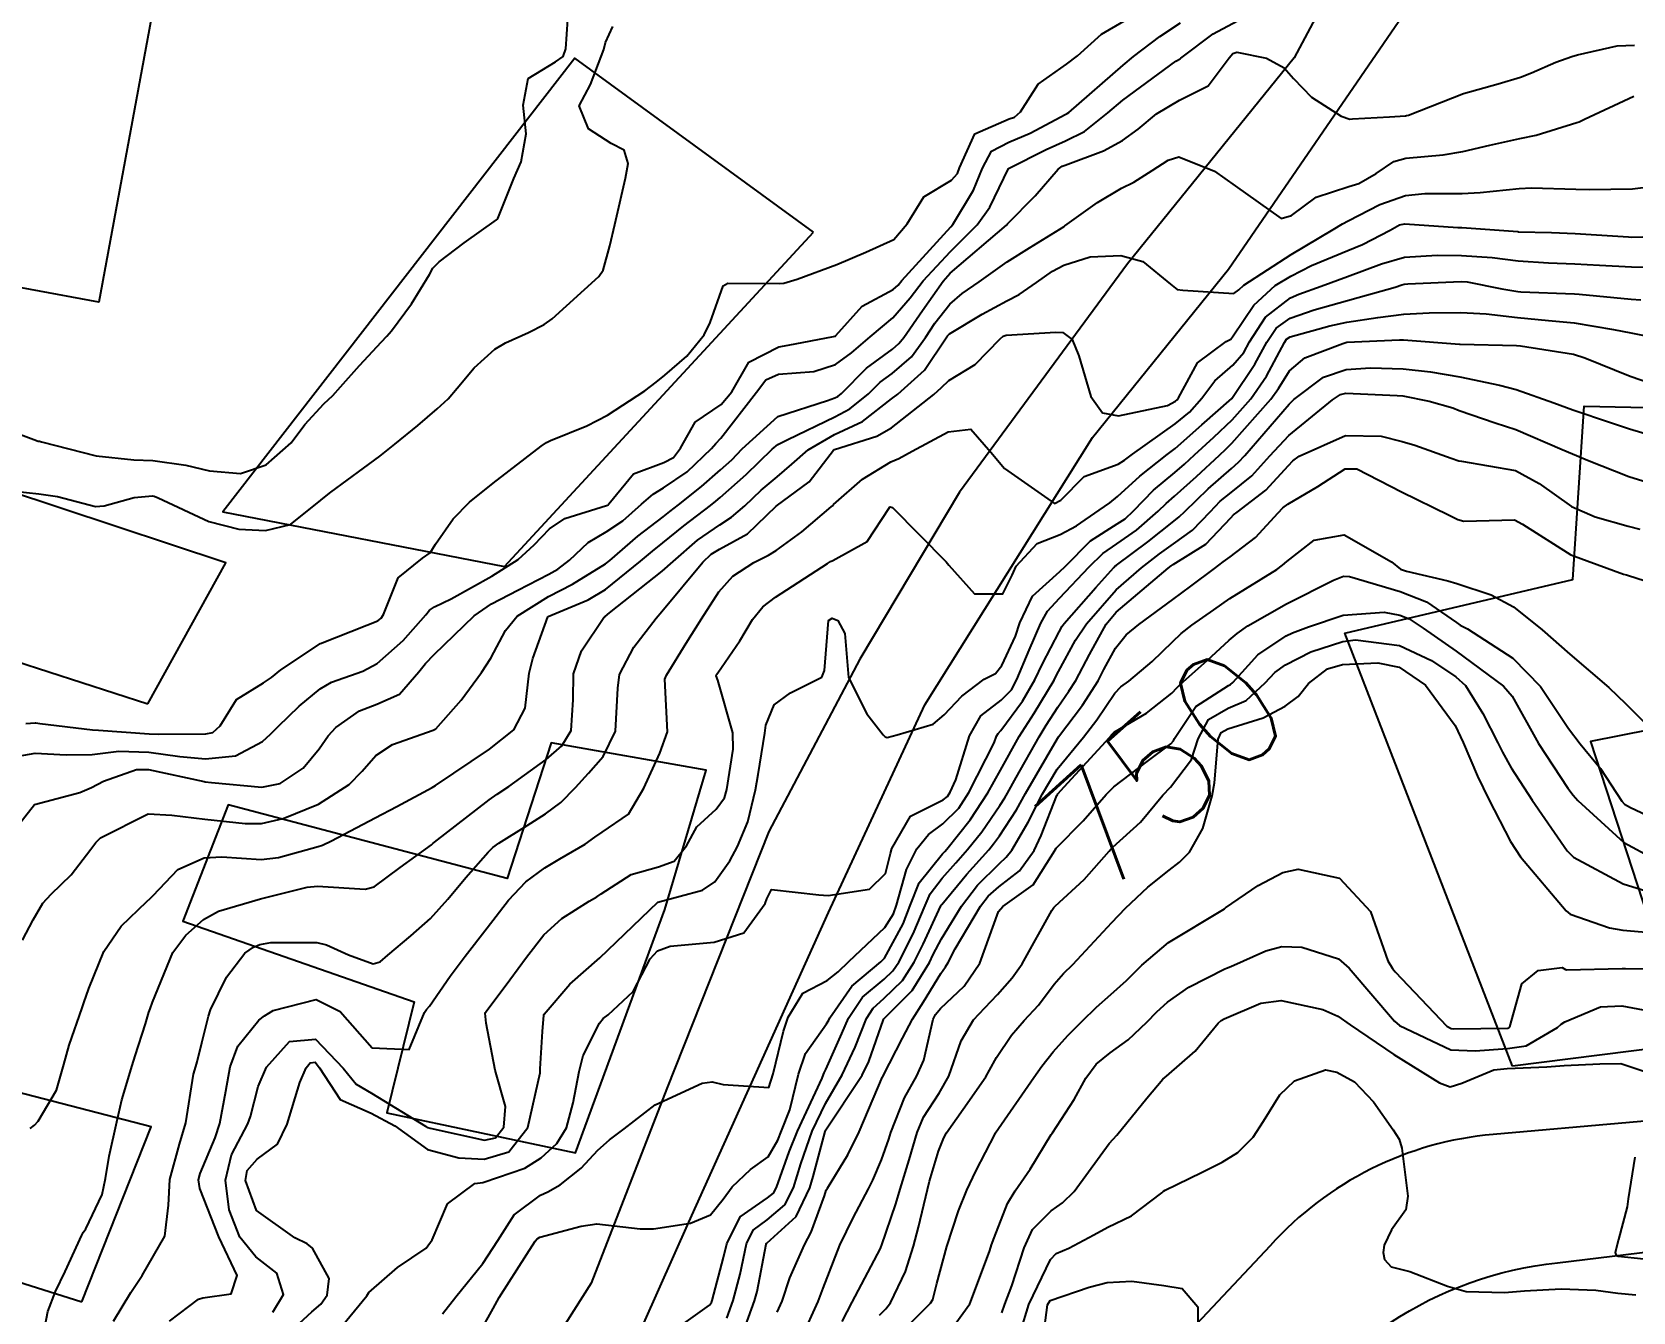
# Model space of a CAD drawing. Header units: metres. Extents: x 318500 to 325275, y 7408834 to 7428799.
# Drawn here: x 323557.2 to 323613.6, y 7419554.6 to 7419599.6 of the extents above; entities that cross this region are included whole.
import ezdxf
from ezdxf.enums import TextEntityAlignment as Align

# ---------------------------------------------------------------- set-up
doc = ezdxf.new("R2010")
doc.units = ezdxf.units.M
doc.header["$MEASUREMENT"] = 0
for name, color, linetype in [('Cotas', 45, 'Continuous'), ('Curvas de Nivel 1m', 11, 'Continuous'), ('Curvas de Nivel 5m', 15, 'Continuous'), ('Edificações', 30, 'Continuous'), ('Vias Primárias', 230, 'Continuous'), ('Vias Secundárias', 230, 'Continuous')]:
    doc.layers.add(name, color=color, linetype=linetype)
doc.styles.add('Style-STANDARD', font='STANDARD.shx')

msp = doc.modelspace()

# ---------------------------------------------------------------- linework, layer by layer
at = {"layer": 'Curvas de Nivel 1m', "flags": 128}
for points, elevation in [([(323555.51, 7419585.963), (323557.306, 7419585.293), (323557.451, 7419585.242), (323557.499, 7419585.235), (323557.573, 7419585.216), (323559.495, 7419584.725), (323560.824, 7419584.58), (323561.493, 7419584.56), (323562.661, 7419584.392), (323563.49, 7419584.186), (323564.587, 7419584.101), (323565.492, 7419584.398), (323566.375, 7419585.177), (323566.856, 7419585.824), (323567.521, 7419586.547), (323567.833, 7419586.848), (323568.109, 7419587.151), (323568.776, 7419587.907), (323569.554, 7419588.737), (323569.746, 7419588.939), (323569.91, 7419589.127), (323570.612, 7419590.077), (323571.239, 7419591.113), (323571.365, 7419591.33), (323571.587, 7419591.559), (323572.468, 7419592.226), (323573.609, 7419593.031), (323573.635, 7419593.055), (323573.654, 7419593.08), (323574.221, 7419594.485), (323574.472, 7419595.072), (323574.653, 7419596.067), (323574.548, 7419597.071), (323574.726, 7419598.018), (323575.683, 7419598.605), (323575.959, 7419598.782), (323576.052, 7419599.055), (323576.156, 7419600.61)], 731), ([(323555.735, 7419583.569), (323557.481, 7419583.384), (323558.141, 7419583.283), (323559.475, 7419582.934), (323559.778, 7419582.963), (323560.836, 7419583.25), (323561.481, 7419583.311), (323561.545, 7419583.304), (323561.689, 7419583.237), (323563.468, 7419582.412), (323564.526, 7419582.137), (323565.463, 7419582.085), (323566.347, 7419582.297), (323567.419, 7419583.161), (323567.481, 7419583.217), (323567.762, 7419583.435), (323569.496, 7419584.712), (323569.733, 7419584.892), (323570.023, 7419585.125), (323570.836, 7419585.791), (323571.519, 7419586.37), (323571.898, 7419586.73), (323572.215, 7419587.1), (323572.818, 7419587.814), (323573.551, 7419588.476), (323573.927, 7419588.702), (323574.736, 7419589.068), (323575.282, 7419589.343), (323575.565, 7419589.542), (323577.215, 7419591.035), (323577.36, 7419591.257), (323577.596, 7419592.118), (323577.772, 7419592.864), (323577.807, 7419593.027), (323578.15, 7419594.505), (323578.24, 7419595.021), (323578.106, 7419595.485), (323577.647, 7419595.722), (323576.848, 7419596.238), (323576.512, 7419597.047), (323576.916, 7419597.797), (323577.392, 7419599.034), (323577.442, 7419599.285), (323577.702, 7419599.846)], 732), ([(323556.553, 7419574.101), (323557.354, 7419574.248), (323558.446, 7419574.186), (323559.354, 7419574.198), (323560.299, 7419574.312), (323561.356, 7419574.279), (323562.447, 7419574.131), (323563.353, 7419574.048), (323564.407, 7419574.147), (323565.362, 7419574.657), (323565.642, 7419574.91), (323565.908, 7419575.182), (323566.652, 7419575.9), (323567.39, 7419576.516), (323567.797, 7419576.751), (323568.899, 7419577.138), (323569.403, 7419577.401), (323570.318, 7419578.214), (323571.11, 7419579.113), (323571.249, 7419579.286), (323571.424, 7419579.402), (323572.009, 7419579.682), (323573.444, 7419580.478), (323574.363, 7419581.066), (323574.93, 7419581.586), (323575.467, 7419582.151), (323576.009, 7419582.507), (323577.479, 7419582.965), (323577.523, 7419582.986), (323577.559, 7419583.029), (323578.426, 7419584.086), (323579.502, 7419584.486), (323579.842, 7419584.658), (323580.093, 7419584.994), (323580.607, 7419585.901), (323581.525, 7419586.524), (323581.901, 7419586.974), (323582.495, 7419588.017), (323583.554, 7419588.557), (323583.884, 7419588.616), (323585.481, 7419588.921), (323585.544, 7419588.937), (323585.561, 7419588.959), (323586.493, 7419589.994), (323587.585, 7419590.578), (323587.755, 7419590.73), (323587.889, 7419590.896), (323589.609, 7419592.781), (323589.683, 7419592.869), (323590.406, 7419594.081), (323590.725, 7419594.854), (323591.048, 7419595.45), (323591.654, 7419595.775), (323592.408, 7419596.084), (323593.669, 7419596.75), (323593.712, 7419596.777), (323593.77, 7419596.819), (323595.687, 7419598.482), (323596.049, 7419598.785), (323596.978, 7419599.493), (323597.708, 7419599.974)], 734), ([(323557.023, 7419575.295), (323557.347, 7419575.314), (323557.37, 7419575.311), (323557.514, 7419575.289), (323559.367, 7419575.066), (323559.581, 7419575.053), (323561.365, 7419574.932), (323561.685, 7419574.915), (323563.366, 7419574.924), (323563.605, 7419574.969), (323563.865, 7419575.205), (323564.443, 7419576.14), (323565.393, 7419576.726), (323565.676, 7419576.905), (323566.009, 7419577.181), (323567.409, 7419578.104), (323569.036, 7419578.755), (323569.418, 7419578.907), (323569.543, 7419579.004), (323569.619, 7419579.128), (323570.144, 7419580.418), (323570.992, 7419581.115), (323571.264, 7419581.301), (323571.457, 7419581.608), (323572.075, 7419582.497), (323572.648, 7419583.092), (323573.487, 7419583.759), (323575.18, 7419585.055), (323575.37, 7419585.184), (323575.503, 7419585.255), (323576.784, 7419585.771), (323577.521, 7419586.148), (323578.828, 7419587.011), (323579.225, 7419587.314), (323579.538, 7419587.56), (323580.315, 7419588.226), (323580.919, 7419588.986), (323581.129, 7419589.42), (323581.586, 7419590.713), (323581.758, 7419590.807), (323583.588, 7419590.787), (323583.73, 7419590.806), (323584.203, 7419590.941), (323585.595, 7419591.46), (323586.619, 7419591.89), (323587.604, 7419592.338), (323588.07, 7419592.893), (323588.661, 7419593.848), (323589.633, 7419594.434), (323589.843, 7419594.661), (323589.914, 7419594.866), (323590.457, 7419596.06), (323591.666, 7419596.59), (323591.853, 7419596.652), (323592.069, 7419596.836), (323592.694, 7419597.815), (323593.687, 7419598.519), (323594.08, 7419598.814), (323594.926, 7419599.577), (323595.709, 7419600.028)], 733), ([(323556.903, 7419567.658), (323557.276, 7419568.378), (323557.615, 7419568.957), (323557.918, 7419569.284), (323558.616, 7419569.961), (323559.314, 7419570.858), (323559.485, 7419571.1), (323559.651, 7419571.265), (323561.329, 7419572.103), (323562.166, 7419572.065), (323563.327, 7419571.924), (323564.75, 7419571.771), (323565.326, 7419571.763), (323566.088, 7419571.939), (323567.333, 7419572.447), (323568.417, 7419573.144), (323568.874, 7419573.61), (323569.356, 7419574.168), (323569.937, 7419574.549), (323571.369, 7419575.05), (323571.472, 7419575.108), (323572.364, 7419576.117), (323573.08, 7419577.085), (323573.408, 7419577.587), (323573.926, 7419578.569), (323574.337, 7419579.066), (323575.437, 7419579.768), (323576.283, 7419580.201), (323577.449, 7419580.913), (323577.596, 7419581.028), (323578.59, 7419581.887), (323579.474, 7419582.573), (323579.715, 7419582.757), (323580.017, 7419582.992), (323580.827, 7419583.643), (323581.499, 7419584.222), (323581.897, 7419584.581), (323582.266, 7419584.969), (323583.522, 7419586.106), (323585.272, 7419586.668), (323585.528, 7419586.758), (323585.633, 7419586.815), (323585.757, 7419586.918), (323586.645, 7419587.808), (323587.554, 7419588.483), (323587.78, 7419588.673), (323587.954, 7419588.894), (323588.614, 7419589.845), (323589.34, 7419590.874), (323589.593, 7419591.149), (323591.574, 7419592.841), (323591.591, 7419592.859), (323591.611, 7419592.889), (323592.58, 7419593.876), (323593.397, 7419594.822), (323593.538, 7419594.925), (323593.642, 7419594.964), (323594.991, 7419595.459), (323595.656, 7419595.829), (323596.216, 7419596.227), (323596.856, 7419596.772), (323597.675, 7419597.25), (323598.68, 7419597.75), (323599.418, 7419598.743), (323599.546, 7419598.888), (323599.693, 7419598.935), (323600.735, 7419598.724), (323601.359, 7419598.387), (323601.683, 7419598.007), (323602.326, 7419597.35), (323603.363, 7419596.685), (323603.669, 7419596.585), (323603.762, 7419596.586), (323605.07, 7419596.666), (323605.633, 7419596.698), (323605.67, 7419596.706), (323605.738, 7419596.726), (323607.679, 7419597.482), (323608.893, 7419597.823), (323609.685, 7419598.06), (323610.072, 7419598.21), (323610.931, 7419598.588), (323611.49, 7419598.785), (323611.694, 7419598.842), (323613.095, 7419599.163), (323613.7, 7419599.192)], 736), ([(323557.177, 7419561.022), (323557.331, 7419561.136), (323557.46, 7419561.287), (323558.099, 7419562.378), (323558.359, 7419563.279), (323558.544, 7419563.953), (323559.004, 7419565.272), (323559.069, 7419565.445), (323559.247, 7419565.958), (323559.772, 7419567.262), (323560.375, 7419568.152), (323561.287, 7419569.016), (323561.405, 7419569.122), (323561.503, 7419569.237), (323562.378, 7419570.149), (323563.31, 7419570.554), (323563.923, 7419570.592), (323565.31, 7419570.5), (323565.922, 7419570.57), (323567.317, 7419570.957), (323567.472, 7419571.004), (323567.793, 7419571.153), (323569.328, 7419571.966), (323570.092, 7419572.363), (323571.339, 7419573.041), (323571.45, 7419573.108), (323573.363, 7419574.39), (323574.214, 7419575.067), (323574.612, 7419575.831), (323574.75, 7419577.06), (323574.88, 7419577.586), (323575.414, 7419579.05), (323575.43, 7419579.063), (323576.83, 7419579.642), (323577.44, 7419580.01), (323578.673, 7419581.012), (323579.097, 7419581.364), (323579.46, 7419581.658), (323580.208, 7419582.25), (323581.15, 7419582.975), (323581.334, 7419583.121), (323581.484, 7419583.247), (323582.405, 7419584.057), (323583.315, 7419584.953), (323583.512, 7419585.119), (323583.868, 7419585.299), (323585.522, 7419586.094), (323586.059, 7419586.38), (323586.708, 7419586.908), (323587.126, 7419587.314), (323587.541, 7419587.624), (323588.23, 7419588.21), (323588.721, 7419588.883), (323589.05, 7419589.395), (323589.578, 7419590.059), (323590.013, 7419590.435), (323590.608, 7419590.855), (323591.597, 7419591.553), (323592.382, 7419592.052), (323593.61, 7419592.804), (323593.633, 7419592.82), (323594.777, 7419593.648), (323595.63, 7419594.148), (323596.058, 7419594.36), (323596.708, 7419594.774), (323597.273, 7419595.138), (323597.647, 7419595.247), (323598.902, 7419594.747), (323599.632, 7419594.229), (323601.25, 7419593.081), (323601.617, 7419593.187), (323602.489, 7419593.835), (323603.633, 7419594.205), (323603.993, 7419594.319), (323604.596, 7419594.67), (323605.217, 7419595.094), (323605.648, 7419595.211), (323606.964, 7419595.327), (323607.652, 7419595.44), (323608.609, 7419595.662), (323609.659, 7419595.894), (323610.238, 7419596.017), (323611.668, 7419596.458), (323611.757, 7419596.49), (323611.936, 7419596.576), (323613.678, 7419597.387)], 737), ([(323557.552, 7419553.285), (323557.798, 7419554.578), (323558.062, 7419555.28), (323558.413, 7419555.981), (323558.995, 7419557.271), (323559.046, 7419557.356), (323559.133, 7419557.491), (323559.71, 7419558.703), (323559.834, 7419559.26), (323559.957, 7419560.048), (323560.226, 7419561.254), (323560.408, 7419562.036), (323560.763, 7419563.247), (323560.877, 7419563.583), (323561.232, 7419564.711), (323561.36, 7419565.117), (323561.397, 7419565.238), (323561.481, 7419565.475), (323562.198, 7419567.226), (323562.653, 7419567.836), (323563.278, 7419568.388), (323563.806, 7419568.681), (323565.289, 7419569.118), (323565.574, 7419569.186), (323566.936, 7419569.525), (323567.296, 7419569.556), (323568.976, 7419569.453), (323569.296, 7419569.534), (323570.207, 7419570.221), (323571.319, 7419571.014), (323571.367, 7419571.061), (323571.419, 7419571.109), (323573.343, 7419572.596), (323573.623, 7419572.798), (323574.037, 7419573.07), (323575.36, 7419574.018), (323575.909, 7419574.5), (323576.238, 7419575.041), (323576.308, 7419576.119), (323576.322, 7419577.041), (323576.601, 7419577.849), (323577.383, 7419579.03), (323577.412, 7419579.048), (323577.43, 7419579.062), (323577.589, 7419579.185), (323579.447, 7419580.657), (323579.824, 7419580.994), (323580.691, 7419581.752), (323581.47, 7419582.288), (323581.884, 7419582.556), (323582.353, 7419582.961), (323582.935, 7419583.511), (323583.496, 7419583.984), (323584.014, 7419584.43), (323584.584, 7419584.934), (323585.515, 7419585.466), (323586.495, 7419585.935), (323587.528, 7419586.722), (323587.746, 7419586.897), (323588.69, 7419587.735), (323589.447, 7419588.872), (323589.49, 7419588.942), (323589.562, 7419589.016), (323590.713, 7419589.713), (323591.58, 7419590.181), (323592.019, 7419590.4), (323592.626, 7419590.83), (323593.198, 7419591.22), (323593.596, 7419591.431), (323594.525, 7419591.732), (323595.6, 7419591.779), (323596.382, 7419591.563), (323597.349, 7419590.764), (323597.587, 7419590.58), (323597.791, 7419590.554), (323599.585, 7419590.435), (323599.762, 7419590.563), (323599.941, 7419590.735), (323601.601, 7419591.811), (323603.087, 7419592.688), (323603.409, 7419592.888), (323603.615, 7419593.003), (323604.725, 7419593.568), (323605.628, 7419593.891), (323606.318, 7419593.961), (323607.63, 7419593.964), (323608.26, 7419593.991), (323609.633, 7419594.132), (323610.071, 7419594.158), (323611.633, 7419594.112), (323612.104, 7419594.102), (323613.634, 7419594.124), (323614.009, 7419594.17)], 738), ([(323560.11, 7419554.239), (323560.718, 7419555.246), (323561.116, 7419555.84), (323561.919, 7419557.228), (323562.051, 7419558.322), (323562.09, 7419559.226), (323562.433, 7419560.475), (323562.662, 7419561.218), (323562.93, 7419562.938), (323563.008, 7419563.213), (323563.057, 7419563.367), (323563.222, 7419564.04), (323563.458, 7419564.986), (323563.532, 7419565.207), (323564.097, 7419566.356), (323564.737, 7419567.195), (323565.039, 7419567.416), (323565.265, 7419567.502), (323565.656, 7419567.574), (323567.274, 7419567.574), (323567.614, 7419567.496), (323568.391, 7419567.143), (323569.265, 7419566.822), (323569.502, 7419566.892), (323569.777, 7419567.125), (323570.589, 7419567.805), (323571.283, 7419568.42), (323571.893, 7419569.101), (323572.529, 7419569.865), (323573.315, 7419570.757), (323573.479, 7419570.917), (323573.69, 7419571.074), (323574.686, 7419571.703), (323575.336, 7419572.11), (323575.877, 7419572.509), (323576.386, 7419573.04), (323576.849, 7419573.541), (323577.361, 7419574.124), (323577.801, 7419575.024), (323577.875, 7419576.54), (323577.938, 7419577.022), (323578.448, 7419577.981), (323579.235, 7419579.003), (323579.432, 7419579.238), (323580.876, 7419580.979), (323581.17, 7419581.259), (323581.457, 7419581.431), (323582.453, 7419581.972), (323583.46, 7419582.95), (323584.621, 7419583.805), (323585.483, 7419584.92), (323585.51, 7419584.937), (323587.007, 7419585.413), (323587.518, 7419585.704), (323589.016, 7419586.878), (323589.278, 7419587.129), (323589.537, 7419587.369), (323590.465, 7419587.938), (323591.346, 7419588.843), (323591.462, 7419588.941), (323591.562, 7419588.975), (323593.314, 7419589.073), (323593.564, 7419589.065), (323593.889, 7419588.815), (323594.125, 7419588.238), (323594.548, 7419586.805), (323594.955, 7419586.229), (323595.523, 7419586.126), (323597.251, 7419586.488), (323597.529, 7419586.649), (323597.591, 7419586.698), (323597.634, 7419586.759), (323598.305, 7419587.996), (323599.309, 7419588.743), (323599.478, 7419588.824), (323599.563, 7419588.946), (323600.284, 7419590.025), (323601.046, 7419590.718), (323601.593, 7419591.051), (323602.318, 7419591.42), (323603.603, 7419591.949), (323604.114, 7419592.165), (323605.087, 7419592.665), (323605.423, 7419592.852), (323605.614, 7419592.897), (323607.479, 7419592.765), (323607.612, 7419592.758), (323609.593, 7419592.617), (323609.61, 7419592.613), (323610.777, 7419592.588), (323611.61, 7419592.552), (323613.487, 7419592.43), (323613.609, 7419592.427), (323615.566, 7419592.477)], 739), ([(323565.728, 7419554.553), (323566.1, 7419555.175), (323565.865, 7419555.926), (323565.123, 7419556.499), (323564.558, 7419557.196), (323564.19, 7419558.153), (323564.051, 7419559.201), (323564.273, 7419560.099), (323564.843, 7419561.193), (323564.941, 7419561.444), (323565.203, 7419562.506), (323565.502, 7419563.186), (323566.307, 7419564.09), (323567.225, 7419564.167), (323568.203, 7419563.145), (323568.656, 7419562.59), (323569.201, 7419562.265), (323571.106, 7419561.111), (323571.189, 7419561.056), (323571.268, 7419561.03), (323573.183, 7419560.615), (323573.566, 7419560.692), (323573.859, 7419561.07), (323573.921, 7419561.793), (323573.557, 7419563.075), (323573.235, 7419564.732), (323573.205, 7419565.081), (323573.216, 7419565.105), (323573.241, 7419565.145), (323574.07, 7419566.255), (323574.665, 7419567.059), (323575.278, 7419567.841), (323575.902, 7419568.426), (323576.869, 7419569.034), (323577.143, 7419569.181), (323577.294, 7419569.287), (323578.344, 7419569.975), (323579.309, 7419570.243), (323579.864, 7419570.44), (323580.3, 7419570.985), (323580.662, 7419571.648), (323581.34, 7419572.273), (323581.638, 7419572.674), (323581.724, 7419572.966), (323581.939, 7419574.39), (323581.927, 7419574.964), (323581.398, 7419576.817), (323581.348, 7419576.971), (323581.357, 7419577.014), (323581.402, 7419577.081), (323582.176, 7419578.205), (323582.63, 7419578.958), (323582.992, 7419579.397), (323583.438, 7419579.741), (323585.268, 7419580.923), (323585.377, 7419580.995), (323585.452, 7419581.034), (323586.67, 7419581.7), (323587.446, 7419582.9), (323587.462, 7419582.919), (323587.48, 7419582.926), (323587.553, 7419582.899), (323589.452, 7419580.983), (323589.546, 7419580.869), (323590.446, 7419579.861), (323591.44, 7419579.859), (323591.771, 7419580.512), (323591.914, 7419580.835), (323592.654, 7419581.637), (323593.467, 7419581.95), (323594.035, 7419582.248), (323594.841, 7419582.8), (323595.219, 7419583.059), (323595.487, 7419583.284), (323596.274, 7419584.003), (323597.235, 7419584.764), (323597.512, 7419584.974), (323598.455, 7419585.816), (323599.51, 7419586.74), (323600.324, 7419587.953), (323600.744, 7419588.722), (323601.07, 7419589.215), (323601.573, 7419589.567), (323602.412, 7419589.863), (323603.583, 7419590.197), (323603.963, 7419590.298), (323605.267, 7419590.663), (323605.509, 7419590.742), (323605.591, 7419590.766), (323605.71, 7419590.777), (323607.592, 7419590.861), (323607.81, 7419590.845), (323609.027, 7419590.608), (323609.589, 7419590.503), (323609.694, 7419590.493), (323611.588, 7419590.425), (323611.751, 7419590.414), (323613.585, 7419590.233), (323613.92, 7419590.21)], 741), ([(323566.367, 7419553.895), (323567.101, 7419554.567), (323567.421, 7419554.839), (323567.64, 7419555.152), (323567.706, 7419555.741), (323567.126, 7419556.805), (323566.93, 7419556.965), (323566.5, 7419557.169), (323565.144, 7419558.134), (323564.766, 7419559.194), (323564.82, 7419559.538), (323565.171, 7419559.948), (323565.887, 7419560.472), (323566.227, 7419561.174), (323566.677, 7419562.64), (323566.895, 7419563.165), (323567.034, 7419563.341), (323567.213, 7419563.357), (323567.364, 7419563.158), (323568.1, 7419562.048), (323569.194, 7419561.567), (323570.025, 7419561.122), (323571.178, 7419560.288), (323572.282, 7419559.984), (323573.173, 7419559.947), (323574.042, 7419560.202), (323574.705, 7419561.057), (323575.148, 7419562.99), (323575.148, 7419563.051), (323575.139, 7419563.124), (323575.231, 7419564.444), (323575.272, 7419565.017), (323575.287, 7419565.05), (323576.188, 7419566.109), (323577.245, 7419567.03), (323579.29, 7419569), (323580.858, 7419569.415), (323581.301, 7419569.713), (323581.829, 7419570.448), (323582.102, 7419570.962), (323582.462, 7419571.829), (323582.726, 7419572.956), (323582.82, 7419573.491), (323583.059, 7419574.953), (323583.098, 7419575.229), (323583.385, 7419575.947), (323583.958, 7419576.375), (323585.064, 7419576.925), (323585.167, 7419577.161), (323585.3, 7419578.922), (323585.431, 7419578.999), (323585.636, 7419578.918), (323585.876, 7419578.461), (323586.008, 7419576.911), (323586.655, 7419575.626), (323587.226, 7419574.892), (323587.298, 7419574.819), (323587.369, 7419574.795), (323587.719, 7419574.887), (323588.988, 7419575.262), (323589.381, 7419575.592), (323589.998, 7419576.254), (323590.783, 7419576.849), (323591.19, 7419577.056), (323591.407, 7419577.337), (323591.891, 7419578.367), (323592.048, 7419578.834), (323592.488, 7419579.781), (323593.448, 7419580.644), (323593.637, 7419580.817), (323594.538, 7419581.73), (323595.473, 7419582.32), (323595.758, 7419582.504), (323596.052, 7419582.781), (323596.748, 7419583.514), (323597.501, 7419584.138), (323597.84, 7419584.422), (323598.195, 7419584.753), (323598.88, 7419585.383), (323599.523, 7419585.992), (323600.181, 7419586.73), (323600.734, 7419587.531), (323601.366, 7419588.713), (323601.444, 7419588.83), (323601.563, 7419588.907), (323602.962, 7419589.297), (323603.571, 7419589.426), (323604.655, 7419589.588), (323605.576, 7419589.708), (323606.468, 7419589.755), (323607.577, 7419589.766), (323608.469, 7419589.724), (323609.575, 7419589.587), (323610.673, 7419589.49), (323611.572, 7419589.401), (323612.956, 7419589.172), (323613.568, 7419589.054), (323615.396, 7419588.69)], 742), ([(323568.162, 7419554.076), (323569.036, 7419555.131), (323569.111, 7419555.24), (323570.115, 7419556.125), (323571.127, 7419556.808), (323571.342, 7419557.107), (323571.884, 7419558.364), (323572.845, 7419559.085), (323573.119, 7419559.123), (323573.161, 7419559.128), (323574.604, 7419559.623), (323575.174, 7419559.988), (323575.731, 7419560.495), (323576.07, 7419561.041), (323576.309, 7419561.929), (323576.518, 7419563.037), (323576.663, 7419563.591), (323577.236, 7419564.734), (323577.366, 7419564.9), (323577.537, 7419565.026), (323578.415, 7419565.85), (323579.021, 7419567.004), (323579.273, 7419567.284), (323579.724, 7419567.443), (323581.276, 7419567.592), (323582.322, 7419567.917), (323583.075, 7419568.952), (323583.132, 7419569.112), (323583.297, 7419569.439), (323584.967, 7419569.253), (323585.295, 7419569.231), (323586.748, 7419569.449), (323587.307, 7419570.01), (323587.49, 7419570.716), (323587.53, 7419570.888), (323588.191, 7419572.028), (323589.346, 7419572.597), (323589.499, 7419572.716), (323589.595, 7419572.866), (323589.792, 7419573.301), (323590.27, 7419574.857), (323590.667, 7419575.565), (323591.389, 7419576.11), (323591.75, 7419576.481), (323591.938, 7419576.835), (323592.378, 7419577.868), (323592.785, 7419578.826), (323593.014, 7419579.244), (323593.439, 7419579.705), (323594.483, 7419580.805), (323594.971, 7419581.284), (323595.462, 7419581.619), (323596.15, 7419582.099), (323596.914, 7419582.768), (323597.203, 7419583.046), (323597.488, 7419583.302), (323598.264, 7419583.987), (323599.078, 7419584.744), (323599.303, 7419584.952), (323599.514, 7419585.161), (323600.891, 7419586.72), (323601.158, 7419587.094), (323601.545, 7419587.71), (323602.08, 7419588.175), (323603.419, 7419588.682), (323603.525, 7419588.716), (323603.561, 7419588.718), (323605.416, 7419588.807), (323605.562, 7419588.808), (323607.539, 7419588.652), (323607.56, 7419588.651), (323609.549, 7419588.611), (323609.683, 7419588.599), (323611.556, 7419588.302), (323611.953, 7419588.175), (323613.545, 7419587.53), (323615.053, 7419587.012)], 743), ([(323571.701, 7419554.5), (323572.173, 7419555.094), (323573.122, 7419556.267), (323573.651, 7419557.072), (323574.229, 7419557.978), (323575.154, 7419558.669), (323575.41, 7419558.794), (323575.844, 7419559.043), (323576.584, 7419559.621), (323577.178, 7419560.255), (323577.582, 7419560.626), (323578.108, 7419561.016), (323579.199, 7419561.859), (323580.856, 7419562.625), (323581.207, 7419562.672), (323581.596, 7419562.576), (323583.205, 7419562.466), (323583.355, 7419562.948), (323583.719, 7419564.457), (323583.876, 7419564.94), (323584.4, 7419565.786), (323585.26, 7419566.231), (323585.642, 7419566.537), (323586.022, 7419566.909), (323587.282, 7419568.106), (323587.594, 7419568.58), (323587.699, 7419568.886), (323588.046, 7419570.146), (323588.418, 7419570.879), (323588.821, 7419571.381), (323589.333, 7419571.76), (323589.893, 7419572.31), (323590.244, 7419572.857), (323591.139, 7419574.615), (323591.227, 7419574.842), (323591.279, 7419574.934), (323591.373, 7419575.038), (323592.143, 7419576.078), (323592.576, 7419576.828), (323592.844, 7419577.39), (323593.426, 7419578.523), (323593.531, 7419578.716), (323593.602, 7419578.817), (323594.724, 7419580.082), (323595.357, 7419580.791), (323595.403, 7419580.839), (323595.451, 7419580.872), (323596.548, 7419581.69), (323597.475, 7419582.422), (323597.661, 7419582.575), (323597.856, 7419582.756), (323598.684, 7419583.556), (323599.503, 7419584.274), (323599.75, 7419584.493), (323599.973, 7419584.733), (323601.528, 7419586.541), (323601.693, 7419586.708), (323602.747, 7419587.487), (323603.546, 7419587.764), (323604.401, 7419587.817), (323605.547, 7419587.78), (323606.514, 7419587.677), (323607.543, 7419587.497), (323608.941, 7419587.207), (323609.537, 7419587.061), (323610.861, 7419586.587), (323611.528, 7419586.335), (323612.855, 7419585.892), (323613.521, 7419585.673), (323614.399, 7419585.417)], 744), ([(323580.04, 7419554.042), (323581.107, 7419554.802), (323581.181, 7419554.897), (323581.203, 7419554.969), (323581.608, 7419556.482), (323581.722, 7419556.964), (323582.188, 7419557.916), (323583.154, 7419558.582), (323583.359, 7419558.745), (323583.469, 7419558.945), (323583.919, 7419560.199), (323584.207, 7419560.935), (323585.084, 7419562.797), (323585.129, 7419562.921), (323585.151, 7419562.981), (323585.213, 7419563.104), (323585.776, 7419564.367), (323586.008, 7419564.908), (323586.503, 7419565.649), (323587.261, 7419566.285), (323587.575, 7419566.578), (323587.777, 7419566.885), (323588.283, 7419567.877), (323588.703, 7419568.876), (323588.886, 7419569.285), (323589.305, 7419569.843), (323589.791, 7419570.385), (323590.202, 7419570.857), (323590.701, 7419571.478), (323591.343, 7419572.399), (323591.513, 7419572.672), (323591.606, 7419572.836), (323591.911, 7419573.39), (323592.722, 7419574.826), (323592.969, 7419575.231), (323593.386, 7419575.869), (323593.774, 7419576.435), (323594.013, 7419576.811), (323594.501, 7419577.717), (323595.082, 7419578.795), (323595.434, 7419579.217), (323597.271, 7419580.763), (323597.372, 7419580.841), (323597.452, 7419580.893), (323598.598, 7419581.613), (323599.477, 7419582.535), (323599.573, 7419582.644), (323599.7, 7419582.737), (323600.707, 7419583.507), (323601.505, 7419584.382), (323601.666, 7419584.549), (323601.886, 7419584.704), (323603.518, 7419585.437), (323604.777, 7419585.408), (323605.516, 7419585.222), (323605.96, 7419585.099), (323607.24, 7419584.634), (323607.509, 7419584.544), (323607.609, 7419584.528), (323609.504, 7419584.205), (323610.341, 7419583.748), (323611.485, 7419582.935), (323612.316, 7419582.567), (323613.475, 7419582.242), (323613.883, 7419582.135)], 746), ([(323581.718, 7419554.346), (323581.945, 7419554.962), (323582.19, 7419555.888), (323582.419, 7419556.957), (323582.65, 7419557.443), (323583.143, 7419557.81), (323583.759, 7419558.332), (323584.068, 7419558.936), (323584.331, 7419559.774), (323584.732, 7419560.927), (323585.2, 7419561.906), (323585.785, 7419562.911), (323586.246, 7419563.883), (323586.641, 7419564.899), (323586.873, 7419565.268), (323587.251, 7419565.597), (323587.912, 7419566.232), (323588.324, 7419566.879), (323588.637, 7419567.516), (323589.265, 7419568.87), (323589.274, 7419568.886), (323589.291, 7419568.911), (323590.179, 7419569.984), (323590.956, 7419570.845), (323591.118, 7419571.048), (323591.327, 7419571.331), (323591.921, 7419572.252), (323592.245, 7419572.827), (323593.369, 7419574.762), (323593.412, 7419574.819), (323594.253, 7419575.941), (323594.799, 7419576.799), (323595.007, 7419577.195), (323595.417, 7419577.943), (323595.796, 7419578.412), (323596.233, 7419578.778), (323597.439, 7419579.659), (323598.074, 7419580.124), (323598.899, 7419580.746), (323599.211, 7419580.985), (323599.456, 7419581.16), (323600.348, 7419581.846), (323601.149, 7419582.715), (323601.311, 7419582.884), (323601.485, 7419583.017), (323602.546, 7419583.643), (323603.504, 7419584.26), (323603.921, 7419584.258), (323605.492, 7419583.452), (323607.166, 7419582.635), (323607.478, 7419582.477), (323607.686, 7419582.417), (323609.478, 7419582.461), (323609.759, 7419582.314), (323611.46, 7419581.228), (323613.313, 7419580.552), (323613.424, 7419580.525), (323613.45, 7419580.516), (323614.953, 7419580.036)], 747), ([(323582.272, 7419553.779), (323582.697, 7419554.954), (323582.785, 7419555.282), (323583.104, 7419556.95), (323583.111, 7419556.969), (323583.13, 7419556.982), (323584.162, 7419557.918), (323584.64, 7419558.928), (323584.757, 7419559.336), (323585.182, 7419560.92), (323585.19, 7419560.938), (323586.486, 7419562.901), (323586.728, 7419563.387), (323587.24, 7419564.859), (323587.247, 7419564.883), (323588.248, 7419565.887), (323588.862, 7419566.874), (323588.995, 7419567.151), (323589.278, 7419567.702), (323589.987, 7419568.86), (323590.558, 7419569.594), (323591.313, 7419570.351), (323591.565, 7419570.587), (323591.763, 7419570.833), (323592.342, 7419571.818), (323592.84, 7419572.818), (323593.359, 7419573.68), (323594.289, 7419574.806), (323594.757, 7419575.421), (323595.393, 7419576.357), (323595.605, 7419576.579), (323595.886, 7419576.783), (323596.708, 7419577.473), (323597.421, 7419578.164), (323597.724, 7419578.458), (323598.105, 7419578.753), (323598.881, 7419579.3), (323599.44, 7419579.693), (323601.096, 7419580.715), (323601.302, 7419580.863), (323601.454, 7419580.993), (323602.411, 7419581.751), (323603.469, 7419581.935), (323605.134, 7419580.984), (323605.451, 7419580.729), (323605.668, 7419580.657), (323607.125, 7419580.313), (323607.446, 7419580.221), (323608.653, 7419579.822), (323609.438, 7419579.401), (323610.443, 7419578.59), (323611.417, 7419577.737), (323612.793, 7419576.559), (323613.391, 7419575.981), (323614.852, 7419574.528)], 748), ([(323583.499, 7419554.55), (323583.674, 7419554.942), (323583.938, 7419555.757), (323584.461, 7419556.93), (323584.69, 7419557.373), (323585.156, 7419558.648), (323585.226, 7419558.852), (323585.268, 7419558.918), (323585.989, 7419560.096), (323586.387, 7419560.902), (323587.21, 7419562.843), (323587.224, 7419562.875), (323587.911, 7419564.202), (323588.257, 7419564.88), (323588.645, 7419565.48), (323589.264, 7419566.487), (323589.422, 7419566.713), (323589.523, 7419566.866), (323589.763, 7419567.351), (323590.655, 7419568.85), (323590.929, 7419569.212), (323591.3, 7419569.534), (323592.036, 7419570.102), (323592.548, 7419570.822), (323592.797, 7419571.349), (323593.349, 7419572.751), (323593.368, 7419572.792), (323593.385, 7419572.81), (323593.61, 7419573.065), (323595.204, 7419574.792), (323595.276, 7419574.887), (323595.373, 7419574.989), (323596.504, 7419575.653), (323597.394, 7419576.363), (323597.592, 7419576.563), (323597.801, 7419576.756), (323598.644, 7419577.515), (323599.422, 7419578.226), (323599.7, 7419578.462), (323600.082, 7419578.73), (323601.438, 7419579.51), (323603.099, 7419580.338), (323603.448, 7419580.478), (323603.66, 7419580.466), (323605.443, 7419579.94), (323606.368, 7419579.575), (323607.432, 7419578.854), (323607.563, 7419578.76), (323607.821, 7419578.624), (323609.415, 7419577.589), (323610.389, 7419576.59), (323611.378, 7419575.115), (323611.785, 7419574.574), (323612.498, 7419573.7), (323613.252, 7419572.551), (323613.349, 7419572.451), (323613.559, 7419572.334), (323615.335, 7419571.494)], 749), ([(323585.781, 7419554.229), (323586.133, 7419554.905), (323587.129, 7419556.8), (323587.155, 7419556.865), (323587.167, 7419556.89), (323587.673, 7419558.364), (323587.832, 7419558.883), (323588.139, 7419559.917), (323588.422, 7419560.878), (323588.648, 7419561.423), (323589.204, 7419562.268), (323589.539, 7419562.865), (323589.971, 7419564.117), (323590.407, 7419564.852), (323590.814, 7419565.279), (323591.254, 7419565.746), (323591.769, 7419566.326), (323592.124, 7419566.827), (323593.175, 7419568.698), (323593.245, 7419568.811), (323593.267, 7419568.834), (323593.291, 7419568.86), (323594.308, 7419569.797), (323595.188, 7419570.791), (323595.251, 7419570.861), (323595.322, 7419570.929), (323596.297, 7419571.814), (323597.086, 7419572.764), (323597.353, 7419573.047), (323598.093, 7419574.022), (323598.323, 7419574.75), (323598.693, 7419575.434), (323599.386, 7419575.833), (323600.02, 7419576.101), (323600.69, 7419576.721), (323601.034, 7419577.087), (323601.41, 7419577.359), (323602.296, 7419577.818), (323603.423, 7419578.182), (323603.866, 7419578.233), (323605.421, 7419578.04), (323606.543, 7419577.513), (323607.405, 7419576.931), (323607.746, 7419576.625), (323608.358, 7419575.643), (323608.887, 7419574.607), (323609.046, 7419574.285), (323609.361, 7419573.725), (323610.096, 7419572.593), (323611.323, 7419570.803), (323611.556, 7419570.576), (323613.306, 7419569.637), (323614.592, 7419569.239)], 751), ([(323587.103, 7419554.451), (323587.321, 7419554.674), (323587.492, 7419554.886), (323588.016, 7419555.986), (323588.294, 7419556.878), (323588.468, 7419557.549), (323588.789, 7419558.874), (323588.865, 7419559.172), (323589.18, 7419560.228), (323589.361, 7419560.694), (323589.459, 7419560.866), (323590.047, 7419561.706), (323590.85, 7419562.845), (323590.98, 7419563.077), (323591.22, 7419563.521), (323591.754, 7419564.311), (323592.202, 7419564.826), (323592.698, 7419565.369), (323593.259, 7419566.105), (323593.586, 7419566.486), (323593.908, 7419566.804), (323595.285, 7419568.275), (323595.768, 7419568.783), (323596.553, 7419569.519), (323597.311, 7419570.127), (323597.665, 7419570.404), (323598.023, 7419570.753), (323598.489, 7419571.592), (323598.819, 7419572.745), (323598.902, 7419573.197), (323599.034, 7419574.743), (323599.14, 7419574.976), (323599.375, 7419575.101), (323600.617, 7419575.486), (323601.388, 7419575.906), (323601.849, 7419576.247), (323602.212, 7419576.698), (323602.879, 7419577.217), (323603.41, 7419577.367), (323604.654, 7419577.425), (323605.409, 7419577.274), (323606.342, 7419576.646), (323607.379, 7419575.216), (323607.667, 7419574.626), (323608.172, 7419573.432), (323608.564, 7419572.612), (323609.328, 7419571.134), (323609.679, 7419570.596), (323611.292, 7419568.694), (323611.439, 7419568.578), (323612.819, 7419568.091), (323613.285, 7419568.014), (323614.652, 7419567.898)], 752), ([(323588.004, 7419553.974), (323588.901, 7419554.872), (323588.979, 7419555.004), (323589.117, 7419555.565), (323589.474, 7419556.865), (323589.885, 7419558.123), (323590.179, 7419558.855), (323590.498, 7419559.522), (323591.174, 7419560.84), (323591.19, 7419560.868), (323592.532, 7419562.82), (323592.818, 7419563.214), (323593.224, 7419563.723), (323593.736, 7419564.301), (323594.236, 7419564.8), (323594.749, 7419565.293), (323595.254, 7419565.744), (323595.802, 7419566.241), (323596.343, 7419566.774), (323597.278, 7419567.575), (323599.202, 7419568.731), (323599.255, 7419568.766), (323599.291, 7419568.791), (323600.444, 7419569.582), (323601.31, 7419570.04), (323601.855, 7419570.159), (323603.307, 7419569.837), (323604.402, 7419568.669), (323605.006, 7419566.93), (323605.171, 7419566.661), (323605.268, 7419566.541), (323607.093, 7419564.632), (323607.239, 7419564.546), (323607.33, 7419564.537), (323609.239, 7419564.562), (323609.272, 7419564.567), (323609.305, 7419564.599), (323609.734, 7419566.124), (323610.306, 7419566.59), (323611.157, 7419566.695), (323611.27, 7419566.626), (323611.306, 7419566.615), (323613.271, 7419566.665), (323613.388, 7419566.665), (323615.271, 7419566.62)], 753), ([(323589.79, 7419554.17), (323590.279, 7419554.852), (323590.973, 7419556.687), (323591.022, 7419556.842), (323591.049, 7419556.923), (323591.135, 7419557.171), (323591.608, 7419558.378), (323591.88, 7419558.829), (323592.406, 7419559.587), (323593.152, 7419560.811), (323593.191, 7419560.869), (323593.956, 7419562.049), (323594.369, 7419562.798), (323594.728, 7419563.284), (323595.224, 7419563.69), (323595.864, 7419564.147), (323596.517, 7419564.771), (323596.873, 7419565.138), (323597.251, 7419565.477), (323598.004, 7419566.004), (323599.269, 7419566.642), (323599.331, 7419566.667), (323599.474, 7419566.728), (323600.71, 7419567.282), (323601.277, 7419567.432), (323601.984, 7419567.406), (323603.273, 7419567.004), (323603.652, 7419566.676), (323605.242, 7419564.803), (323605.416, 7419564.657), (323607.227, 7419563.795), (323608.084, 7419563.76), (323609.229, 7419563.842), (323609.883, 7419563.94), (323610.991, 7419564.582), (323611.122, 7419564.701), (323611.243, 7419564.785), (323612.503, 7419565.31), (323613.252, 7419565.349), (323614.704, 7419565.072)], 754), ([(323592.066, 7419553.855), (323592.366, 7419554.821), (323593.126, 7419556.414), (323593.321, 7419556.616), (323593.771, 7419556.804), (323594.656, 7419557.276), (323595.141, 7419557.543), (323595.976, 7419557.95), (323597.049, 7419558.762), (323597.105, 7419558.817), (323597.161, 7419558.854), (323598.44, 7419559.472), (323599.177, 7419559.838), (323599.727, 7419560.18), (323600.267, 7419560.719), (323600.63, 7419561.282), (323601.205, 7419562.212), (323601.721, 7419562.702), (323602.814, 7419563.088), (323603.215, 7419563.002), (323603.833, 7419562.671), (323604.501, 7419561.959), (323605.193, 7419560.982), (323605.413, 7419560.648), (323605.507, 7419560.325), (323605.71, 7419558.644), (323605.639, 7419558.159), (323605.142, 7419557.45), (323604.878, 7419556.91), (323604.842, 7419556.654), (323604.887, 7419556.413), (323605.125, 7419556.147), (323605.783, 7419555.984), (323607.118, 7419555.471), (323607.773, 7419555.277), (323609.116, 7419555.248), (323609.827, 7419555.3), (323611.118, 7419555.378), (323612.343, 7419555.333), (323613.117, 7419555.217), (323613.743, 7419555.167)], 756), ([(323592.798, 7419553.1), (323593.024, 7419554.811), (323593.112, 7419554.969), (323594.484, 7419555.429), (323595.118, 7419555.598), (323595.988, 7419555.647), (323597.117, 7419555.498), (323597.758, 7419555.392), (323598.315, 7419554.742), (323598.3, 7419553.534)], 757)]:
    msp.add_lwpolyline(points, dxfattribs=dict(at, elevation=elevation))
at = {"layer": 'Curvas de Nivel 5m', "flags": 128}
for points, elevation in [([(323556.436, 7419571.303), (323557.331, 7419572.439), (323558.927, 7419572.865), (323559.338, 7419573.038), (323559.763, 7419573.264), (323560.922, 7419573.671), (323561.346, 7419573.669), (323563.309, 7419573.242), (323563.34, 7419573.232), (323563.56, 7419573.208), (323565.339, 7419573.053), (323565.979, 7419573.18), (323566.796, 7419573.721), (323567.359, 7419574.396), (323567.668, 7419574.853), (323567.943, 7419575.151), (323568.778, 7419575.74), (323569.383, 7419575.968), (323570.183, 7419576.327), (323570.872, 7419577.115), (323571.107, 7419577.409), (323571.406, 7419577.72), (323572.823, 7419579.089), (323573.434, 7419579.504), (323574.36, 7419579.987), (323575.445, 7419580.554), (323575.768, 7419580.726), (323576.181, 7419581.043), (323576.83, 7419581.665), (323577.465, 7419582.041), (323578.061, 7419582.431), (323578.708, 7419583.012), (323579.12, 7419583.371), (323579.489, 7419583.589), (323580.328, 7419584.157), (323581.175, 7419584.983), (323581.335, 7419585.158), (323581.514, 7419585.347), (323582.768, 7419586.961), (323583.096, 7419587.397), (323583.54, 7419587.592), (323584.787, 7419587.686), (323585.545, 7419587.934), (323586.114, 7419588.352), (323586.768, 7419588.908), (323587.2, 7419589.27), (323587.57, 7419589.579), (323588.183, 7419590.289), (323588.639, 7419590.884), (323589.601, 7419591.921), (323590.538, 7419592.856), (323590.99, 7419593.479), (323591.64, 7419594.84), (323592.97, 7419595.507), (323593.655, 7419595.816), (323594.321, 7419596.149), (323595.144, 7419596.798), (323595.675, 7419597.254), (323597.545, 7419598.619), (323597.69, 7419598.71), (323597.719, 7419598.73), (323597.76, 7419598.759), (323598.861, 7419599.59), (323599.71, 7419600.041)], 735), ([(323562.08, 7419554.241), (323563.107, 7419555.009), (323563.256, 7419555.06), (323564.251, 7419555.199), (323564.467, 7419555.846), (323563.819, 7419557.203), (323563.155, 7419558.91), (323563.109, 7419559.211), (323563.163, 7419559.434), (323563.688, 7419560.699), (323563.859, 7419561.203), (323564.069, 7419562.334), (323564.22, 7419563.2), (323564.493, 7419563.925), (323565.235, 7419564.838), (323565.429, 7419564.996), (323565.735, 7419565.183), (323567.246, 7419565.573), (323568.101, 7419565.147), (323569.221, 7419563.866), (323570.53, 7419563.807), (323571.064, 7419565.112), (323571.137, 7419565.215), (323571.243, 7419565.337), (323571.972, 7419566.386), (323572.502, 7419567.092), (323573.28, 7419568.097), (323574.033, 7419569.069), (323574.644, 7419569.716), (323575.307, 7419570.208), (323575.838, 7419570.519), (323576.728, 7419571.036), (323577.072, 7419571.285), (323577.326, 7419571.463), (323578.253, 7419572.099), (323578.798, 7419573.008), (323579.362, 7419574.244), (323579.625, 7419574.996), (323579.539, 7419576.857), (323579.589, 7419576.997), (323580.286, 7419578.118), (323580.824, 7419578.979), (323581.44, 7419579.929), (323581.93, 7419580.481), (323582.677, 7419580.958), (323583.186, 7419581.221), (323583.457, 7419581.386), (323584.364, 7419582.039), (323585.396, 7419582.921), (323585.438, 7419582.963), (323585.481, 7419583.004), (323586.502, 7419583.903), (323587.504, 7419584.509), (323587.78, 7419584.622), (323588.249, 7419584.889), (323589.517, 7419585.562), (323590.318, 7419585.658), (323591.02, 7419584.847), (323591.501, 7419584.272), (323593.261, 7419583.045), (323593.485, 7419583.156), (323594.309, 7419583.997), (323595.505, 7419584.427), (323595.731, 7419584.562), (323596.013, 7419584.782), (323597.521, 7419585.843), (323598.024, 7419586.256), (323598.457, 7419586.751), (323598.919, 7419587.366), (323599.548, 7419587.916), (323599.931, 7419588.357), (323600.13, 7419588.731), (323600.697, 7419589.6), (323601.584, 7419590.29), (323601.877, 7419590.414), (323602.663, 7419590.694), (323603.594, 7419591.037), (323604.785, 7419591.482), (323605.601, 7419591.717), (323606.75, 7419591.791), (323607.601, 7419591.772), (323608.688, 7419591.701), (323609.6, 7419591.591), (323610.667, 7419591.521), (323611.599, 7419591.489), (323612.467, 7419591.435), (323613.598, 7419591.379), (323614.425, 7419591.365)], 740), ([(323573.093, 7419553.969), (323573.491, 7419554.688), (323573.703, 7419555.071), (323574.669, 7419556.6), (323574.972, 7419557.052), (323575.041, 7419557.142), (323575.132, 7419557.198), (323576.593, 7419557.581), (323577.14, 7419557.668), (323578.661, 7419557.483), (323579.137, 7419557.49), (323580.437, 7419557.684), (323581.145, 7419557.984), (323581.587, 7419558.533), (323581.906, 7419558.963), (323582.551, 7419559.574), (323583.176, 7419560.027), (323583.518, 7419560.613), (323583.649, 7419560.943), (323583.935, 7419561.676), (323584.243, 7419562.935), (323584.491, 7419563.661), (323585.237, 7419564.705), (323585.314, 7419564.844), (323585.351, 7419564.918), (323586.126, 7419566.038), (323587.152, 7419566.892), (323587.271, 7419567.022), (323587.937, 7419568.23), (323588.185, 7419568.881), (323588.499, 7419569.681), (323589.317, 7419570.699), (323589.403, 7419570.785), (323589.471, 7419570.868), (323590.29, 7419571.902), (323590.912, 7419572.847), (323591.358, 7419573.651), (323592.026, 7419574.833), (323592.552, 7419575.659), (323593.248, 7419576.822), (323593.3, 7419576.923), (323593.404, 7419577.12), (323594.009, 7419578.223), (323594.39, 7419578.806), (323595.442, 7419580.003), (323596.331, 7419580.777), (323596.959, 7419581.266), (323597.463, 7419581.619), (323598.125, 7419582.099), (323598.755, 7419582.747), (323599.107, 7419583.123), (323599.49, 7419583.428), (323600.217, 7419584.011), (323600.848, 7419584.72), (323601.517, 7419585.441), (323603.063, 7419586.687), (323603.34, 7419586.876), (323603.534, 7419586.928), (323605.344, 7419586.85), (323605.533, 7419586.83), (323606.464, 7419586.646), (323607.301, 7419586.407), (323607.527, 7419586.32), (323608.792, 7419585.88), (323609.52, 7419585.648), (323611.152, 7419584.946), (323611.512, 7419584.785), (323611.662, 7419584.728), (323612.046, 7419584.572), (323613.502, 7419583.992), (323614.296, 7419583.74)], 745), ([(323584.363, 7419553.659), (323584.942, 7419554.923), (323585.115, 7419555.393), (323585.699, 7419556.911), (323586.174, 7419557.875), (323586.71, 7419558.897), (323586.861, 7419559.198), (323587.175, 7419559.921), (323587.428, 7419560.646), (323587.504, 7419560.887), (323587.978, 7419562.106), (323588.418, 7419562.878), (323588.662, 7419563.431), (323588.994, 7419564.872), (323589.076, 7419565.038), (323589.246, 7419565.247), (323590.078, 7419566.037), (323590.631, 7419566.85), (323591.288, 7419568.672), (323591.449, 7419568.838), (323592.513, 7419569.611), (323593.272, 7419570.811), (323593.287, 7419570.844), (323593.321, 7419570.904), (323594.273, 7419571.863), (323595.083, 7419572.793), (323595.353, 7419573.061), (323596.536, 7419573.947), (323597.368, 7419574.571), (323597.454, 7419574.675), (323597.49, 7419574.759), (323598.249, 7419575.889), (323599.398, 7419576.63), (323599.472, 7419576.666), (323599.547, 7419576.738), (323600.434, 7419577.706), (323601.425, 7419578.376), (323601.655, 7419578.479), (323602.21, 7419578.698), (323603.434, 7419579.107), (323604.884, 7419579.217), (323605.434, 7419579.11), (323605.756, 7419578.978), (323606.259, 7419578.648), (323607.418, 7419577.833), (323609.086, 7419576.605), (323609.395, 7419576.254), (323610.314, 7419574.591), (323611.354, 7419573.015), (323611.539, 7419572.764), (323611.704, 7419572.575), (323613.328, 7419571.101), (323614.366, 7419570.534)], 750), ([(323591.411, 7419554.529), (323591.52, 7419554.834), (323591.761, 7419555.475), (323592.192, 7419556.824), (323592.491, 7419557.469), (323593.15, 7419558.126), (323593.55, 7419558.41), (323593.953, 7419558.802), (323594.466, 7419559.501), (323595.186, 7419560.492), (323595.327, 7419560.648), (323595.458, 7419560.786), (323596.521, 7419562.088), (323597.088, 7419562.762), (323597.154, 7419562.818), (323597.212, 7419562.862), (323598.218, 7419563.753), (323599.027, 7419564.733), (323599.14, 7419564.833), (323599.242, 7419564.888), (323600.535, 7419565.433), (323601.252, 7419565.531), (323602.721, 7419565.215), (323603.244, 7419564.98), (323603.682, 7419564.676), (323605.225, 7419563.626), (323606.825, 7419562.634), (323607.209, 7419562.487), (323607.618, 7419562.624), (323608.739, 7419563.085), (323609.218, 7419563.14), (323610.614, 7419563.191), (323611.22, 7419563.243), (323612.483, 7419563.299), (323613.221, 7419563.308), (323615.037, 7419562.698)], 755), ([(323613.711, 7419560.013), (323613.472, 7419558.545), (323613.44, 7419558.261), (323613.138, 7419557.111), (323613.024, 7419556.659), (323613.056, 7419556.551), (323613.13, 7419556.53), (323614.938, 7419556.333)], 755)]:
    msp.add_lwpolyline(points, dxfattribs=dict(at, elevation=elevation))
at = {"layer": 'Edificações'}
for points in [[(323559.041, 7419610.792), (323562.97, 7419608.383), (323559.593, 7419590.136), (323554.768, 7419591.031), (323559.041, 7419610.792)], [(323584.776, 7419592.595), (323576.367, 7419598.723), (323563.961, 7419582.749), (323573.886, 7419580.821), (323584.776, 7419592.595)], [(323609.404, 7419563.216), (323603.494, 7419578.474), (323611.527, 7419580.364), (323611.926, 7419586.467), (323621.223, 7419586.268), (323621.289, 7419589.054), (323637.772, 7419587.599), (323637.175, 7419579.042), (323644.612, 7419577.582), (323645.608, 7419581.496), (323657.183, 7419579.36), (323655.456, 7419569.608), (323643.503, 7419571.93), (323643.769, 7419565.429), (323636.516, 7419563.95), (323625.891, 7419563.883), (323621.641, 7419564.149), (323622.179, 7419565.935), (323619.3, 7419572.687), (323619.249, 7419575.113), (323616.37, 7419575.488), (323612.156, 7419574.655), (323615.623, 7419564.005), (323609.404, 7419563.216)], [(323561.316, 7419575.988), (323564.073, 7419580.946), (323552.425, 7419584.802), (323550.84, 7419579.362), (323561.316, 7419575.988)], [(323579.532, 7419568.74), (323580.988, 7419573.65), (323575.527, 7419574.605), (323573.98, 7419569.831), (323564.15, 7419572.423), (323562.55, 7419568.322), (323570.701, 7419565.485), (323569.745, 7419561.575), (323576.39, 7419560.166), (323579.532, 7419568.74)], [(323558.993, 7419554.914), (323561.435, 7419561.082), (323555.399, 7419562.647), (323553.141, 7419556.755), (323558.993, 7419554.914)]]:
    msp.add_lwpolyline(points, close=True, dxfattribs=at)
at = {"layer": 'Vias Primárias'}
for points in [[(323415.833, 7419583.302), (323419.047, 7419572.746), (323421.03, 7419562.086), (323421.351, 7419557.374), (323421.618, 7419546.016), (323420.655, 7419534.774), (323419.854, 7419529.552), (323419.495, 7419524.986, 0.238184), (323422.135, 7419522.665), (323425.333, 7419521.775), (323439.384, 7419519.04), (323447.038, 7419517.341, 0.392019), (323449.506, 7419518.783), (323449.894, 7419520.081), (323454.112, 7419536.783), (323456.933, 7419548.508), (323462.14, 7419572.405), (323463.204, 7419579.599, 0.075507), (323463.151, 7419593.445, 0), (323461.926, 7419601.304, 0.173993), (323443.828, 7419629.608, 0.279998), (323404.325, 7419640.182, 0.277838)], [(323934.92, 7420316.776, 0), (323936.242, 7420308.849)], [(323715.644, 7420145.548, 0), (323709.04, 7420132.939)], [(323939.281, 7420278.615, 0), (323933.27, 7420270.921)], [(323836.404, 7420021.217), (323839.692, 7420014.547, -0.172492), (323840.737, 7420005.613, 0), (323839.679, 7420000.995, -0.226003), (323822.498, 7419987.869), (323816.045, 7419986.261), (323809.838, 7419985.761), (323797.857, 7419985.557), (323783.43, 7419986.553), (323778.024, 7419986.103, 0.920221), (323778.024, 7419984.652), (323787.034, 7419982.652), (323805.471, 7419977.44), (323826.967, 7419970.976), (323850.367, 7419962.962), (323868.105, 7419955.747), (323881.534, 7419947.778), (323892.006, 7419939.962), (323903.28, 7419930.644), (323910.885, 7419924.39)], [(323831.088, 7420001.787, 0), (323833.844, 7420008.443, 0.220888)], [(323638.479, 7419618), (323654.492, 7419616.467, -0.184351), (323666.478, 7419610.528, -0.048143), (323679.166, 7419593.837, 0.001925), (323686.453, 7419582.151, -0.178222), (323688.287, 7419573.492, -0.348556), (323679.753, 7419565.445), (323660.37, 7419564.57), (323623.134, 7419562.075), (323608.724, 7419560.815, 0.19025), (323600.861, 7419556.888), (323588.101, 7419543.31), (323579.113, 7419533.164), (323566.454, 7419519.724, 0.115905), (323562.955, 7419513.679, 0.042894), (323560.184, 7419500.559), (323559.302, 7419491.707), (323558.234, 7419483.1)], [(323614.208, 7419523.379), (323613.604, 7419523.44, 0.375612), (323595.724, 7419523.676, 0.082479), (323579.891, 7419516.125, 0.079716), (323567.423, 7419503.296, -1.076461), (323565.237, 7419503.945, -0.259618), (323574.031, 7419520.466), (323587.799, 7419534.814, 0.000865), (323600.868, 7419549.591, -0.246651), (323610.99, 7419556.287), (323627.066, 7419558.252)]]:
    msp.add_lwpolyline(points, format="xyb", dxfattribs=at)
at = {"layer": 'Vias Secundárias'}
for points in [[(323604.499, 7419603.989), (323601.708, 7419598.739), (323595.837, 7419591.482), (323589.914, 7419583.438), (323586.407, 7419577.562), (323583.197, 7419571.486), (323579.603, 7419562.433), (323576.939, 7419555.58), (323574.109, 7419551.108)], [(323574.135, 7419543.697), (323580.379, 7419557.724), (323585.302, 7419568.627), (323588.695, 7419575.947), (323594.605, 7419585.366), (323599.401, 7419591.294), (323605.653, 7419600.405)]]:
    msp.add_lwpolyline(points, dxfattribs=at)

# ---------------------------------------------------------------- texts
at = {"layer": 'Cotas', "style": 'Style-STANDARD'}
msp.add_text('750', height=4, rotation=41.8539, dxfattribs=at).set_placement((323597.054, 7419573.694, 750), align=Align.MIDDLE_CENTER)

doc.saveas('drawing.dxf')
